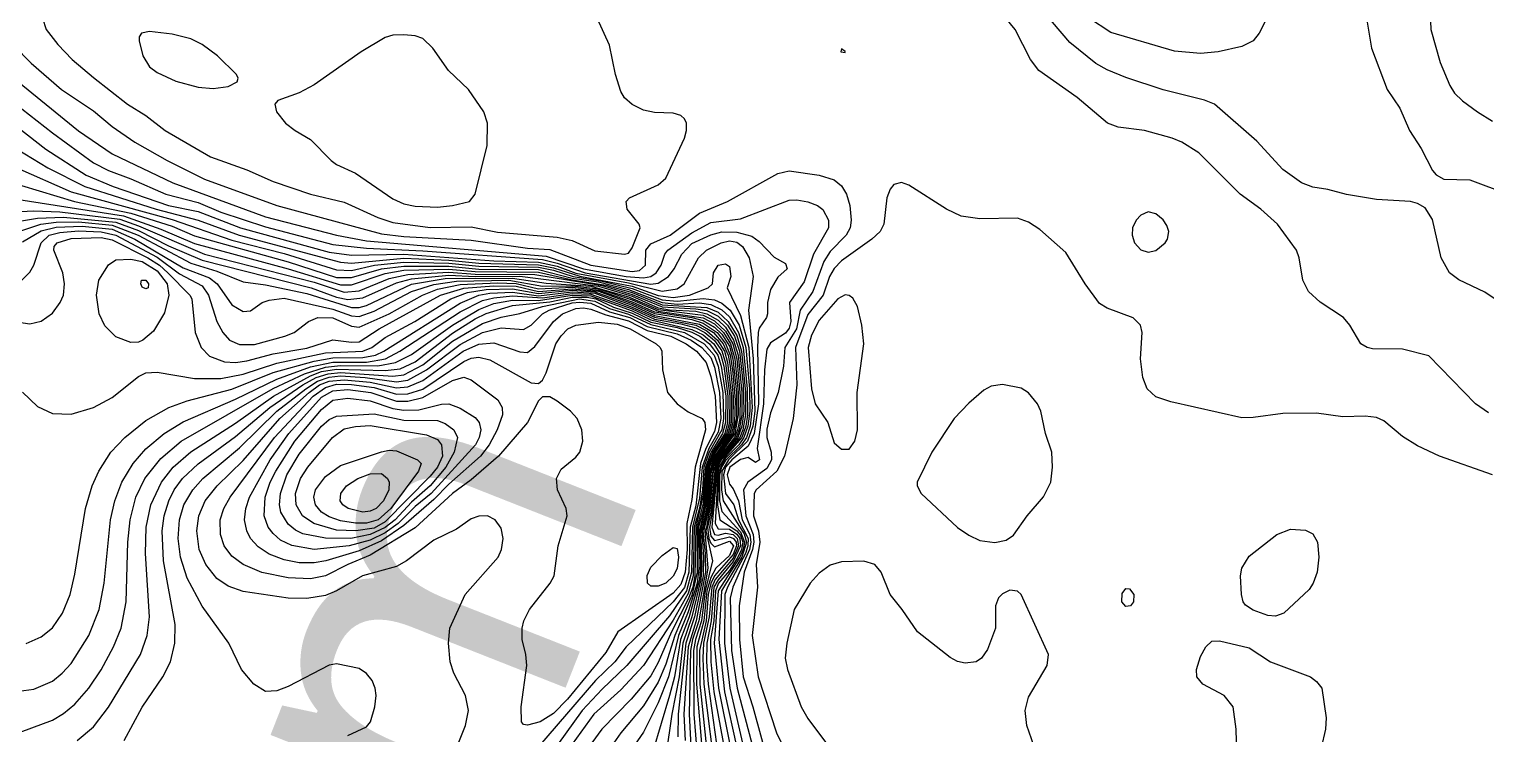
# Model space of a CAD drawing. Extents: x 474277 to 475042, y 254928 to 255625.
# Drawn here: x 474955.66 to 474985.54, y 255310.33 to 255324.79 of the extents above; entities that cross this region are included whole.
import ezdxf

# ---------------------------------------------------------------- set-up
doc = ezdxf.new("R2010")
doc.units = 0
doc.header["$MEASUREMENT"] = 0
doc.layers.add('BaseMapV2_DTM_export_MonNov09090547073261 — entities', color=1, linetype='CONTINUOUS')
doc.styles.get("Standard").update_dxf_attribs({"font": 'romans.shx'})

msp = doc.modelspace()

# ---------------------------------------------------------------- linework, layer by layer
at = {"layer": 'BaseMapV2_DTM_export_MonNov09090547073261 — entities', "color": 15, "linetype": 'Continuous', "true_color": 0xb7484b}
for points in [[(474984.365, 255325.471, 82.25), (474984.393, 255324.781, 82.25), (474984.582, 255324.102, 82.25), (474984.785, 255323.631, 82.25), (474984.881, 255323.478, 82.25), (474985.042, 255323.32, 82.25), (474985.348, 255323.091, 82.25), (474985.655, 255322.904, 82.25)], [(474955.933, 255325.011, 82), (474956.009, 255324.781, 82), (474956.245, 255324.475, 82), (474956.542, 255324.168, 82), (474956.978, 255323.797, 82), (474957.673, 255323.248, 82), (474958.052, 255323.02, 82), (474958.447, 255322.711, 82), (474959.375, 255322.174, 82), (474960.122, 255321.905, 82), (474960.659, 255321.666, 82), (474961.425, 255321.409, 82), (474962.115, 255321.241, 82), (474962.806, 255320.929, 82), (474963.112, 255320.827, 82), (474963.879, 255320.727, 82), (474964.722, 255320.737, 82), (474965.259, 255320.631, 82), (474966.486, 255320.527, 82), (474966.793, 255320.458, 82), (474967.253, 255320.245, 82), (474967.866, 255320.176, 82)], [(474967.866, 255320.176, 82), (474967.943, 255320.197, 82), (474968.02, 255320.308, 82), (474968.183, 255320.718, 82), (474968.164, 255320.794, 82), (474967.916, 255321.101, 82), (474967.895, 255321.254, 82), (474967.965, 255321.331, 82), (474968.556, 255321.596, 82), (474968.71, 255321.734, 82), (474969.091, 255322.558, 82), (474969.134, 255322.711, 82), (474969.131, 255322.865, 82), (474969.093, 255322.952, 82), (474969.016, 255323.022, 82), (474968.863, 255323.064, 82), (474968.48, 255323.078, 82), (474968.25, 255323.13, 82), (474968.02, 255323.242, 82), (474967.866, 255323.379, 82), (474967.79, 255323.514, 82), (474967.678, 255323.861, 82), (474967.559, 255324.46, 82), (474967.306, 255325.011, 82)], [(474985.578, 255316.925, 82.25), (474985.311, 255317.114, 82.25), (474984.352, 255318.095, 82.25), (474983.815, 255318.234, 82.25), (474983.201, 255318.238, 82.25), (474983.086, 255318.264, 82.25), (474982.957, 255318.341, 82.25), (474982.734, 255318.724, 82.25), (474982.603, 255318.877, 82.25), (474982.128, 255319.195, 82.25), (474981.884, 255319.414, 82.25), (474981.768, 255319.644, 82.25), (474981.696, 255320.104, 82.25), (474981.643, 255320.258, 82.25), (474981.251, 255320.794, 82.25), (474980.91, 255321.101, 82.25), (474980.483, 255321.408, 82.25), (474979.635, 255322.251, 82.25), (474979.291, 255322.474, 82.25), (474979.088, 255322.558, 82.25), (474978.524, 255322.711, 82.25), (474977.987, 255322.777, 82.25), (474977.763, 255322.865, 82.25), (474977.144, 255323.386, 82.25), (474976.36, 255323.938, 82.25), (474976.186, 255324.168, 82.25), (474975.87, 255324.781, 82.25), (474975.684, 255325.011, 82.25)], [(474985.814, 255319.184, 82.5), (474985.502, 255319.397, 82.5), (474984.965, 255319.651, 82.5), (474984.774, 255319.797, 82.5), (474984.603, 255320.104, 82.5), (474984.428, 255320.888, 82.5), (474984.275, 255321.128, 82.5), (474984.122, 255321.216, 82.5), (474983.975, 255321.254, 82.5), (474983.278, 255321.301, 82.5), (474982.665, 255321.403, 82.5), (474982.281, 255321.505, 82.5), (474981.975, 255321.548, 82.5), (474981.745, 255321.641, 82.5), (474981.361, 255321.915, 82.5), (474980.824, 255322.496, 82.5), (474979.958, 255323.248, 82.5), (474979.751, 255323.335, 82.5), (474978.908, 255323.546, 82.5), (474978.141, 255323.795, 82.5), (474977.757, 255323.952, 82.5), (474977.527, 255324.084, 82.5), (474976.991, 255324.515, 82.5), (474976.437, 255325.165, 82.5)], [(474980.032, 255324.321, 82.75), (474979.674, 255324.29, 82.75), (474979.138, 255324.339, 82.75), (474977.834, 255324.719, 82.75), (474977.374, 255325.022, 82.75)], [(474981.131, 255325.222, 82.75), (474980.872, 255324.705, 82.75), (474980.748, 255324.551, 82.75), (474980.518, 255324.436, 82.75), (474980.032, 255324.321, 82.75)], [(474983.074, 255325.011, 82.5), (474983.175, 255324.398, 82.5), (474983.496, 255323.555, 82.5), (474983.755, 255323.171, 82.5), (474983.958, 255322.711, 82.5), (474984.198, 255322.345, 82.5), (474984.428, 255321.893, 82.5), (474984.505, 255321.801, 82.5), (474984.658, 255321.712, 82.5), (474985.195, 255321.7, 82.5), (474985.98, 255321.408, 82.5)], [(474954.985, 255324.818, 82.25), (474955.697, 255324.091, 82.25), (474956.32, 255323.555, 82.25), (474956.978, 255323.115, 82.25), (474957.362, 255322.796, 82.25), (474957.822, 255322.475, 82.25), (474958.488, 255322.098, 82.25), (474959.252, 255321.714, 82.25), (474960.739, 255321.178, 82.25), (474962.882, 255320.594, 82.25), (474963.342, 255320.54, 82.25), (474964.722, 255320.466, 82.25), (474965.873, 255320.299, 82.25), (474966.333, 255320.274, 82.25), (474967.176, 255319.952, 82.25), (474968.02, 255319.819, 82.25), (474968.173, 255319.842, 82.25), (474968.292, 255319.951, 82.25), (474968.301, 255320.258, 82.25), (474968.403, 255320.392, 82.25), (474968.801, 255320.564, 82.25), (474969.4, 255321.021, 82.25), (474969.976, 255321.254, 82.25), (474971.01, 255321.831, 82.25), (474971.24, 255321.883, 82.25), (474971.853, 255321.796, 82.25), (474972.16, 255321.703, 82.25), (474972.313, 255321.58, 82.25), (474972.413, 255321.408, 82.25), (474972.48, 255321.178, 82.25), (474972.51, 255320.871, 82.25), (474972.487, 255320.718, 82.25), (474972.409, 255320.564, 82.25), (474972.083, 255320.235, 82.25), (474971.947, 255320.027, 82.25), (474971.724, 255319.414, 82.25), (474971.464, 255319.031, 82.25), (474971.39, 255318.647, 82.25), (474971.148, 255318.264, 82.25), (474971.12, 255317.881, 82.25), (474971.017, 255317.344, 82.25), (474970.857, 255316.926, 82.25), (474970.78, 255316.589, 82.25), (474970.781, 255316.424, 82.25), (474970.871, 255316.117, 82.25), (474970.875, 255315.964, 82.25), (474970.78, 255315.783, 82.25), (474970.394, 255315.504, 82.25), (474970.305, 255315.35, 82.25), (474970.351, 255314.814, 82.25), (474970.499, 255314.43, 82.25), (474970.518, 255314.277, 82.25), (474970.489, 255314.123, 82.25), (474970.32, 255313.66, 82.25), (474970.213, 255312.973, 82.25), (474970.218, 255312.283, 82.25), (474970.295, 255311.516, 82.25), (474970.497, 255310.903, 82.25), (474970.827, 255309.676, 82.25)], [(474959.739, 255323.611, 81.75), (474959.925, 255323.708, 81.75), (474959.944, 255323.785, 81.75), (474959.909, 255323.861, 81.75), (474959.523, 255324.245, 81.75), (474959.202, 255324.475, 81.75), (474958.972, 255324.593, 81.75), (474958.588, 255324.688, 81.75), (474958.128, 255324.74, 81.75), (474957.96, 255324.705, 81.75), (474957.916, 255324.628, 81.75), (474957.916, 255324.551, 81.75), (474957.988, 255324.245, 81.75), (474958.127, 255324.015, 81.75), (474958.282, 255323.899, 81.75), (474958.665, 255323.722, 81.75), (474959.125, 255323.6, 81.75), (474959.432, 255323.573, 81.75), (474959.739, 255323.611, 81.75)], [(474954.488, 255324.475, 82.5), (474956.671, 255322.703, 82.5), (474957.362, 255322.233, 82.5), (474958.602, 255321.638, 82.5), (474960.505, 255320.946, 82.5), (474961.96, 255320.564, 82.5), (474962.576, 255320.452, 82.5), (474966.256, 255320.139, 82.5), (474967.023, 255319.874, 82.5), (474967.897, 255319.721, 82.5), (474968.25, 255319.693, 82.5), (474968.403, 255319.721, 82.5), (474968.513, 255319.797, 82.5), (474968.614, 255319.951, 82.5), (474968.69, 255320.181, 82.5), (474968.75, 255320.258, 82.5), (474969.246, 255320.617, 82.5), (474969.63, 255320.824, 82.5), (474970.243, 255320.905, 82.5), (474971.24, 255321.285, 82.5), (474971.393, 255321.292, 82.5), (474971.623, 255321.248, 82.5), (474971.817, 255321.178, 82.5), (474971.93, 255321.095, 82.5), (474972.044, 255320.871, 82.5), (474972.046, 255320.718, 82.5), (474971.741, 255320.181, 82.5), (474971.547, 255319.609, 82.5), (474971.245, 255319.184, 82.5), (474971.271, 255318.801, 82.5), (474971.24, 255318.664, 82.5), (474971.163, 255318.561, 82.5), (474970.857, 255318.363, 82.5), (474970.78, 255318.233, 82.5), (474970.731, 255317.804, 82.5), (474970.71, 255317.114, 82.5), (474970.58, 255316.194, 82.5), (474970.629, 255315.964, 82.5), (474970.55, 255315.911, 82.5), (474970.397, 255316.013, 82.5), (474970.243, 255315.971, 82.5), (474970.021, 255315.81, 82.5), (474969.966, 255315.657, 82.5), (474970.013, 255315.465, 82.5), (474970.09, 255315.367, 82.5), (474970.202, 255315.12, 82.5), (474970.279, 255314.737, 82.5), (474970.43, 255314.43, 82.5), (474970.453, 255314.277, 82.5), (474970.425, 255314.123, 82.5), (474970.085, 255313.357, 82.5), (474970.027, 255313.127, 82.5), (474970.059, 255312.053, 82.5), (474970.171, 255311.286, 82.5), (474970.884, 255308.603, 82.5)], [(474964.339, 255321.174, 81.75), (474964.687, 255321.254, 81.75), (474964.803, 255321.408, 81.75), (474965.047, 255322.404, 81.75), (474965.054, 255322.865, 81.75), (474964.978, 255323.095, 81.75), (474964.667, 255323.555, 81.75), (474964.255, 255323.938, 81.75), (474963.936, 255324.398, 81.75), (474963.726, 255324.6, 81.75), (474963.572, 255324.655, 81.75), (474963.342, 255324.675, 81.75), (474963.112, 255324.664, 81.75), (474962.959, 255324.617, 81.75), (474962.466, 255324.321, 81.75), (474961.502, 255323.645, 81.75), (474961.195, 255323.486, 81.75), (474960.757, 255323.325, 81.75), (474960.693, 255323.248, 81.75), (474960.726, 255323.095, 81.75), (474960.917, 255322.865, 81.75), (474961.11, 255322.711, 81.75), (474961.425, 255322.525, 81.75), (474961.847, 255322.098, 81.75), (474961.962, 255322.015, 81.75), (474962.346, 255321.84, 81.75), (474963.112, 255321.309, 81.75), (474963.342, 255321.207, 81.75), (474963.572, 255321.16, 81.75), (474964.032, 255321.142, 81.75), (474964.339, 255321.174, 81.75)], [(474972.39, 255324.313, 82), (474972.39, 255324.33, 82), (474972.313, 255324.388, 82), (474972.3, 255324.321, 82), (474972.39, 255324.313, 82)], [(474954.432, 255323.555, 83), (474955.999, 255322.328, 83), (474956.825, 255321.795, 83), (474957.382, 255321.561, 83), (474958.516, 255321.178, 83), (474959.125, 255321.054, 83), (474959.988, 255320.718, 83), (474961.809, 255320.219, 83), (474962.269, 255320.155, 83), (474963.342, 255320.178, 83), (474965.183, 255320.041, 83), (474966.103, 255320.013, 83), (474966.486, 255319.929, 83), (474966.869, 255319.791, 83), (474967.943, 255319.591, 83), (474968.633, 255319.422, 83), (474968.94, 255319.465, 83), (474969.089, 255319.567, 83), (474969.378, 255320.104, 83), (474969.543, 255320.258, 83), (474969.844, 255320.411, 83), (474970.013, 255320.45, 83), (474970.166, 255320.421, 83), (474970.285, 255320.334, 83), (474970.417, 255320.104, 83), (474970.504, 255319.721, 83), (474970.403, 255319.031, 83), (474970.504, 255318.034, 83), (474970.536, 255316.96, 83), (474970.496, 255316.654, 83), (474970.382, 255316.347, 83), (474969.997, 255315.964, 83), (474969.856, 255315.734, 83), (474969.849, 255315.35, 83), (474969.883, 255315.12, 83), (474970.32, 255314.445, 83), (474970.363, 255314.277, 83), (474970.266, 255313.97, 83), (474969.854, 255313.28, 83), (474969.798, 255312.283, 83), (474969.915, 255311.21, 83), (474970.167, 255310.06, 83)], [(474955.195, 255323.401, 82.75), (474956.135, 255322.664, 82.75), (474956.978, 255322.047, 82.75), (474957.285, 255321.891, 82.75), (474957.745, 255321.723, 82.75), (474958.458, 255321.408, 82.75), (474959.125, 255321.237, 82.75), (474959.585, 255321.04, 82.75), (474960.505, 255320.739, 82.75), (474961.885, 255320.373, 82.75), (474962.576, 255320.3, 82.75), (474963.726, 255320.246, 82.75), (474966.179, 255320.066, 82.75), (474966.486, 255319.994, 82.75), (474967.06, 255319.797, 82.75), (474968.403, 255319.564, 82.75), (474968.556, 255319.581, 82.75), (474968.763, 255319.721, 82.75), (474968.879, 255319.874, 82.75), (474969.036, 255320.181, 82.75), (474969.246, 255320.396, 82.75), (474969.63, 255320.577, 82.75), (474969.86, 255320.636, 82.75), (474970.166, 255320.629, 82.75), (474970.473, 255320.545, 82.75), (474970.627, 255320.435, 82.75), (474970.933, 255320.119, 82.75), (474971.163, 255319.987, 82.75), (474971.199, 255319.874, 82.75), (474971.01, 255319.709, 82.75), (474970.857, 255319.452, 82.75), (474970.793, 255319.184, 82.75), (474970.798, 255318.954, 82.75), (474970.776, 255318.877, 82.75), (474970.627, 255318.658, 82.75), (474970.607, 255318.571, 82.75), (474970.587, 255318.264, 82.75), (474970.613, 255317.114, 82.75), (474970.525, 255316.5, 82.75), (474970.397, 255316.242, 82.75), (474970.067, 255315.964, 82.75), (474969.936, 255315.814, 82.75), (474969.891, 255315.657, 82.75), (474969.936, 255315.275, 82.75), (474970.106, 255315.044, 82.75), (474970.203, 255314.737, 82.75), (474970.396, 255314.353, 82.75), (474970.394, 255314.2, 82.75), (474970.347, 255314.047, 82.75), (474969.975, 255313.357, 82.75), (474969.921, 255313.203, 82.75), (474969.913, 255312.207, 82.75), (474970.025, 255311.286, 82.75), (474970.627, 255308.673, 82.75)], [(474955.413, 255322.328, 83.25), (474956.039, 255321.944, 83.25), (474956.802, 255321.561, 83.25), (474958.265, 255321.101, 83.25), (474959.125, 255320.875, 83.25), (474959.963, 255320.564, 83.25), (474962.039, 255320.013, 83.25), (474962.269, 255319.995, 83.25), (474963.342, 255320.097, 83.25), (474964.262, 255320.055, 83.25), (474964.876, 255319.99, 83.25), (474966.103, 255319.96, 83.25), (474966.409, 255319.899, 83.25), (474966.946, 255319.729, 83.25), (474968.02, 255319.524, 83.25), (474968.556, 255319.332, 83.25), (474968.863, 255319.291, 83.25), (474969.195, 255319.337, 83.25), (474969.581, 255319.491, 83.25), (474969.67, 255319.567, 83.25), (474969.686, 255319.797, 83.25), (474969.783, 255319.951, 83.25), (474969.936, 255319.982, 83.25), (474970.013, 255319.924, 83.25), (474970.042, 255319.721, 83.25), (474969.971, 255319.491, 83.25), (474970.243, 255318.918, 83.25), (474970.41, 255318.264, 83.25), (474970.483, 255317.037, 83.25), (474970.441, 255316.654, 83.25), (474970.363, 255316.424, 83.25), (474970.26, 255316.27, 83.25), (474969.936, 255315.95, 83.25), (474969.85, 255315.81, 83.25), (474969.812, 255315.657, 83.25), (474969.811, 255315.12, 83.25), (474969.86, 255314.902, 83.25), (474970.243, 255314.489, 83.25), (474970.324, 255314.277, 83.25), (474970.296, 255314.123, 83.25), (474970.225, 255313.97, 83.25), (474969.785, 255313.28, 83.25), (474969.705, 255312.207, 83.25), (474969.789, 255311.286, 83.25), (474970.035, 255310.06, 83.25)], [(474955.138, 255321.691, 83.75), (474956.59, 255321.254, 83.75), (474957.745, 255321.015, 83.75), (474958.588, 255320.751, 83.75), (474959.048, 255320.553, 83.75), (474960.965, 255320.018, 83.75), (474961.962, 255319.702, 83.75), (474962.269, 255319.699, 83.75), (474962.882, 255319.874, 83.75), (474963.342, 255319.935, 83.75), (474964.262, 255319.931, 83.75), (474964.876, 255319.872, 83.75), (474966.103, 255319.861, 83.75), (474966.793, 255319.689, 83.75), (474967.329, 255319.609, 83.75), (474967.943, 255319.456, 83.75), (474968.636, 255319.184, 83.75), (474968.94, 255319.156, 83.75), (474969.4, 255319.177, 83.75), (474969.63, 255319.148, 83.75), (474969.86, 255319.039, 83.75), (474970.013, 255318.894, 83.75), (474970.202, 255318.571, 83.75), (474970.295, 255318.264, 83.75), (474970.38, 255317.42, 83.75), (474970.382, 255316.884, 83.75), (474970.349, 255316.654, 83.75), (474970.267, 255316.424, 83.75), (474969.934, 255316.04, 83.75), (474969.783, 255315.786, 83.75), (474969.72, 255314.66, 83.75), (474969.783, 255314.547, 83.75), (474970.013, 255314.539, 83.75), (474970.166, 255314.442, 83.75), (474970.226, 255314.353, 83.75), (474970.244, 255314.2, 83.75), (474970.09, 255313.882, 83.75), (474969.783, 255313.507, 83.75), (474969.698, 255313.357, 83.75), (474969.64, 255312.667, 83.75), (474969.55, 255312.207, 83.75), (474969.544, 255311.823, 83.75), (474969.58, 255311.363, 83.75), (474969.919, 255308.909, 83.75)], [(474955.405, 255321.944, 83.5), (474956.518, 255321.458, 83.5), (474958.588, 255320.889, 83.5), (474959.815, 255320.463, 83.5), (474960.889, 255320.191, 83.5), (474961.962, 255319.857, 83.5), (474962.269, 255319.844, 83.5), (474962.737, 255319.951, 83.5), (474963.342, 255320.017, 83.5), (474964.262, 255319.992, 83.5), (474964.876, 255319.929, 83.5), (474966.103, 255319.911, 83.5), (474966.409, 255319.848, 83.5), (474966.808, 255319.721, 83.5), (474967.406, 255319.624, 83.5), (474968.02, 255319.477, 83.5), (474968.633, 255319.242, 83.5), (474968.94, 255319.214, 83.5), (474969.476, 255319.267, 83.5), (474969.706, 255319.24, 83.5), (474969.86, 255319.173, 83.5), (474970.029, 255319.031, 83.5), (474970.212, 255318.724, 83.5), (474970.349, 255318.264, 83.5), (474970.427, 255317.42, 83.5), (474970.432, 255316.96, 83.5), (474970.391, 255316.654, 83.5), (474970.311, 255316.424, 83.5), (474970.206, 255316.27, 83.5), (474969.936, 255315.999, 83.5), (474969.794, 255315.734, 83.5), (474969.767, 255315.044, 83.5), (474969.815, 255314.737, 83.5), (474970.166, 255314.509, 83.5), (474970.243, 255314.413, 83.5), (474970.286, 255314.277, 83.5), (474970.259, 255314.123, 83.5), (474970.185, 255313.97, 83.5), (474970.013, 255313.696, 83.5), (474969.793, 255313.433, 83.5), (474969.729, 255313.28, 83.5), (474969.694, 255312.667, 83.5), (474969.627, 255312.283, 83.5), (474969.631, 255311.823, 83.5), (474969.697, 255311.21, 83.5), (474969.917, 255309.983, 83.5)], [(474985.66, 255315.657, 82), (474984.573, 255316.04, 82), (474984.122, 255316.249, 82), (474983.815, 255316.444, 82), (474983.431, 255316.762, 82), (474983.278, 255316.834, 82), (474983.048, 255316.858, 82), (474982.588, 255316.841, 82), (474982.051, 255316.919, 82), (474981.361, 255316.913, 82), (474980.748, 255316.829, 82), (474980.518, 255316.825, 82), (474979.061, 255317.155, 82), (474978.754, 255317.257, 82), (474978.575, 255317.42, 82), (474978.487, 255317.651, 82), (474978.442, 255318.034, 82), (474978.473, 255318.571, 82), (474978.445, 255318.724, 82), (474978.294, 255318.873, 82), (474977.757, 255319.069, 82), (474977.604, 255319.169, 82), (474977.305, 255319.567, 82), (474976.914, 255320.212, 82), (474976.377, 255320.684, 82), (474976.147, 255320.832, 82), (474975.917, 255320.916, 82), (474975.15, 255320.904, 82), (474974.767, 255320.959, 82), (474974.465, 255321.101, 82), (474973.694, 255321.593, 82), (474973.54, 255321.647, 82), (474973.387, 255321.604, 82), (474973.31, 255321.51, 82), (474973.24, 255321.331, 82), (474973.178, 255320.794, 82), (474973.102, 255320.641, 82), (474972.933, 255320.488, 82), (474972.313, 255320.038, 82), (474972.16, 255319.885, 82), (474972.067, 255319.721, 82), (474971.935, 255319.337, 82), (474971.623, 255318.941, 82), (474971.372, 255318.264, 82), (474971.399, 255317.497, 82), (474971.323, 255316.807, 82), (474971.141, 255316.04, 82), (474970.987, 255315.734, 82), (474970.564, 255315.35, 82), (474970.52, 255315.274, 82), (474970.51, 255314.814, 82), (474970.609, 255314.507, 82), (474970.64, 255314.277, 82), (474970.563, 255313.817, 82), (474970.588, 255313.357, 82), (474970.481, 255312.36, 82), (474970.605, 255311.516, 82), (474970.982, 255310.366, 82), (474971.164, 255309.983, 82)], [(474955.445, 255321.295, 84), (474957.592, 255320.962, 84), (474958.358, 255320.69, 84), (474959.048, 255320.397, 84), (474960.965, 255319.879, 84), (474962.039, 255319.549, 84), (474962.269, 255319.552, 84), (474962.959, 255319.782, 84), (474963.342, 255319.848, 84), (474964.262, 255319.872, 84), (474964.799, 255319.822, 84), (474966.103, 255319.81, 84), (474966.793, 255319.653, 84), (474967.483, 255319.542, 84), (474968.02, 255319.393, 84), (474968.633, 255319.141, 84), (474969.553, 255319.088, 84), (474969.783, 255318.99, 84), (474969.991, 255318.801, 84), (474970.166, 255318.508, 84), (474970.263, 255318.187, 84), (474970.343, 255317.344, 84), (474970.342, 255316.884, 84), (474970.29, 255316.577, 84), (474970.226, 255316.424, 84), (474969.86, 255315.984, 84), (474969.767, 255315.81, 84), (474969.651, 255314.583, 84), (474969.706, 255314.432, 84), (474969.783, 255314.419, 84), (474969.936, 255314.463, 84), (474970.09, 255314.434, 84), (474970.175, 255314.353, 84), (474970.202, 255314.2, 84), (474970.09, 255313.95, 84), (474969.722, 255313.51, 84), (474969.651, 255313.357, 84), (474969.6, 255312.743, 84), (474969.483, 255312.207, 84), (474969.466, 255311.9, 84), (474969.491, 255311.363, 84), (474969.744, 255309.369, 84)], [(474955.138, 255320.797, 84.5), (474955.828, 255320.914, 84.5), (474956.365, 255320.939, 84.5), (474957.438, 255320.832, 84.5), (474957.898, 255320.662, 84.5), (474958.512, 255320.351, 84.5), (474959.202, 255320.057, 84.5), (474961.443, 255319.491, 84.5), (474961.962, 255319.298, 84.5), (474962.192, 255319.247, 84.5), (474962.499, 255319.28, 84.5), (474963.189, 255319.592, 84.5), (474963.496, 255319.675, 84.5), (474964.262, 255319.75, 84.5), (474964.799, 255319.722, 84.5), (474965.719, 255319.726, 84.5), (474967.329, 255319.524, 84.5), (474968.02, 255319.316, 84.5), (474968.556, 255319.08, 84.5), (474968.786, 255319.039, 84.5), (474969.323, 255319.009, 84.5), (474969.553, 255318.958, 84.5), (474969.783, 255318.828, 84.5), (474969.936, 255318.679, 84.5), (474970.1, 255318.417, 84.5), (474970.191, 255318.111, 84.5), (474970.266, 255317.344, 84.5), (474970.267, 255316.884, 84.5), (474970.217, 255316.577, 84.5), (474970.152, 255316.424, 84.5), (474969.86, 255316.064, 84.5), (474969.723, 255315.81, 84.5), (474969.631, 255314.89, 84.5), (474969.564, 255314.583, 84.5), (474969.595, 255314.353, 84.5), (474969.63, 255314.257, 84.5), (474969.706, 255314.178, 84.5), (474970.013, 255314.298, 84.5), (474970.097, 255314.2, 84.5), (474970.013, 255314.003, 84.5), (474969.735, 255313.74, 84.5), (474969.63, 255313.551, 84.5), (474969.554, 255313.28, 84.5), (474969.491, 255312.667, 84.5), (474969.345, 255312.13, 84.5), (474969.338, 255311.363, 84.5), (474969.456, 255309.983, 84.5)], [(474955.215, 255321.035, 84.25), (474955.751, 255321.064, 84.25), (474956.288, 255321.048, 84.25), (474957.515, 255320.895, 84.25), (474957.898, 255320.76, 84.25), (474959.251, 255320.181, 84.25), (474961.502, 255319.602, 84.25), (474962.115, 255319.397, 84.25), (474962.422, 255319.429, 84.25), (474963.036, 255319.678, 84.25), (474963.419, 255319.762, 84.25), (474964.262, 255319.812, 84.25), (474964.799, 255319.771, 84.25), (474966.026, 255319.759, 84.25), (474967.406, 255319.533, 84.25), (474968.02, 255319.354, 84.25), (474968.633, 255319.099, 84.25), (474969.323, 255319.06, 84.25), (474969.553, 255319.02, 84.25), (474969.783, 255318.905, 84.25), (474969.972, 255318.724, 84.25), (474970.117, 255318.494, 84.25), (474970.218, 255318.187, 84.25), (474970.293, 255317.497, 84.25), (474970.307, 255316.96, 84.25), (474970.272, 255316.654, 84.25), (474970.188, 255316.424, 84.25), (474969.86, 255316.025, 84.25), (474969.745, 255315.81, 84.25), (474969.661, 255314.89, 84.25), (474969.603, 255314.583, 84.25), (474969.63, 255314.398, 84.25), (474969.706, 255314.31, 84.25), (474970.013, 255314.386, 84.25), (474970.098, 255314.353, 84.25), (474970.15, 255314.277, 84.25), (474970.158, 255314.2, 84.25), (474970.09, 255314.025, 84.25), (474969.709, 255313.587, 84.25), (474969.63, 255313.43, 84.25), (474969.582, 255313.203, 84.25), (474969.54, 255312.667, 84.25), (474969.401, 255312.053, 84.25), (474969.411, 255311.363, 84.25), (474969.634, 255309.216, 84.25)], [(474955.445, 255320.641, 84.75), (474955.896, 255320.794, 84.75), (474956.211, 255320.836, 84.75), (474956.671, 255320.843, 84.75), (474957.362, 255320.77, 84.75), (474957.89, 255320.564, 84.75), (474958.972, 255319.995, 84.75), (474959.508, 255319.827, 84.75), (474960.045, 255319.612, 84.75), (474960.505, 255319.551, 84.75), (474961.349, 255319.372, 84.75), (474962.269, 255319.087, 84.75), (474962.422, 255319.085, 84.75), (474962.576, 255319.128, 84.75), (474963.496, 255319.565, 84.75), (474964.186, 255319.677, 84.75), (474965.566, 255319.688, 84.75), (474966.256, 255319.585, 84.75), (474967.176, 255319.524, 84.75), (474967.943, 255319.305, 84.75), (474968.556, 255319.044, 84.75), (474969.476, 255318.927, 84.75), (474969.706, 255318.814, 84.75), (474969.936, 255318.597, 84.75), (474970.084, 255318.341, 84.75), (474970.164, 255318.034, 84.75), (474970.234, 255317.267, 84.75), (474970.225, 255316.807, 84.75), (474970.183, 255316.577, 84.75), (474970.118, 255316.424, 84.75), (474969.783, 255315.988, 84.75), (474969.682, 255315.734, 84.75), (474969.616, 255314.967, 84.75), (474969.528, 255314.507, 84.75), (474969.668, 255313.893, 84.75), (474969.519, 255313.28, 84.75), (474969.441, 255312.667, 84.75), (474969.317, 255312.283, 84.75), (474969.278, 255312.053, 84.75), (474969.286, 255310.75, 84.75), (474969.352, 255309.906, 84.75)], [(474978.754, 255320.256, 82), (474978.948, 255320.411, 82), (474978.997, 255320.488, 82), (474979.02, 255320.641, 82), (474978.984, 255320.764, 82), (474978.908, 255320.882, 82), (474978.754, 255321.006, 82), (474978.601, 255321.046, 82), (474978.448, 255320.976, 82), (474978.351, 255320.871, 82), (474978.277, 255320.718, 82), (474978.268, 255320.564, 82), (474978.321, 255320.411, 82), (474978.448, 255320.265, 82), (474978.601, 255320.217, 82), (474978.754, 255320.256, 82)], [(474955.445, 255318.787, 85.5), (474955.675, 255318.753, 85.5), (474955.905, 255318.804, 85.5), (474956.135, 255318.969, 85.5), (474956.296, 255319.184, 85.5), (474956.36, 255319.337, 85.5), (474956.385, 255319.567, 85.5), (474956.35, 255319.797, 85.5), (474956.162, 255320.258, 85.5), (474956.173, 255320.334, 85.5), (474956.23, 255320.411, 85.5), (474956.518, 255320.497, 85.5), (474957.132, 255320.516, 85.5), (474957.362, 255320.472, 85.5), (474958.094, 255320.104, 85.5), (474958.334, 255319.951, 85.5), (474958.504, 255319.797, 85.5), (474958.955, 255319.337, 85.5), (474958.996, 255319.261, 85.5), (474959.064, 255318.571, 85.5), (474959.184, 255318.264, 85.5), (474959.355, 255318.087, 85.5), (474959.662, 255317.971, 85.5), (474959.892, 255317.96, 85.5), (474960.122, 255317.991, 85.5), (474960.659, 255318.134, 85.5), (474961.349, 255318.251, 85.5), (474961.885, 255318.425, 85.5), (474962.269, 255318.372, 85.5), (474962.422, 255318.382, 85.5), (474962.837, 255318.647, 85.5), (474964.092, 255319.337, 85.5), (474964.569, 255319.479, 85.5), (474965.183, 255319.532, 85.5), (474965.643, 255319.519, 85.5), (474966.103, 255319.415, 85.5), (474966.793, 255319.47, 85.5), (474967.329, 255319.416, 85.5), (474968.02, 255319.168, 85.5), (474968.48, 255318.96, 85.5), (474969.246, 255318.837, 85.5), (474969.476, 255318.766, 85.5), (474969.76, 255318.571, 85.5), (474969.936, 255318.349, 85.5), (474970.03, 255318.111, 85.5), (474970.079, 255317.804, 85.5), (474970.132, 255317.19, 85.5), (474970.116, 255316.73, 85.5), (474970.058, 255316.5, 85.5), (474969.74, 255316.04, 85.5), (474969.623, 255315.734, 85.5), (474969.553, 255314.99, 85.5), (474969.447, 255314.507, 85.5), (474969.482, 255313.97, 85.5), (474969.475, 255313.587, 85.5), (474969.299, 255312.743, 85.5), (474969.118, 255312.207, 85.5), (474968.964, 255310.75, 85.5), (474968.956, 255310.29, 85.5)], [(474955.508, 255319.644, 85.25), (474955.675, 255319.807, 85.25), (474955.756, 255319.951, 85.25), (474955.906, 255320.411, 85.25), (474956.072, 255320.564, 85.25), (474956.288, 255320.622, 85.25), (474956.671, 255320.654, 85.25), (474957.132, 255320.633, 85.25), (474957.438, 255320.57, 85.25), (474958.282, 255320.114, 85.25), (474958.742, 255319.772, 85.25), (474959.202, 255319.532, 85.25), (474959.334, 255319.337, 85.25), (474959.507, 255318.801, 85.25), (474959.626, 255318.571, 85.25), (474959.769, 255318.417, 85.25), (474959.969, 255318.327, 85.25), (474960.275, 255318.329, 85.25), (474960.897, 255318.494, 85.25), (474961.093, 255318.571, 85.25), (474961.382, 255318.801, 85.25), (474961.579, 255318.883, 85.25), (474961.885, 255318.873, 85.25), (474962.269, 255318.705, 85.25), (474962.422, 255318.685, 85.25), (474963.036, 255318.958, 85.25), (474963.72, 255319.337, 85.25), (474964.032, 255319.461, 85.25), (474964.492, 255319.553, 85.25), (474965.259, 255319.592, 85.25), (474965.643, 255319.578, 85.25), (474966.103, 255319.468, 85.25), (474966.793, 255319.5, 85.25), (474967.329, 255319.443, 85.25), (474968.02, 255319.204, 85.25), (474968.48, 255318.996, 85.25), (474969.246, 255318.881, 85.25), (474969.476, 255318.82, 85.25), (474969.706, 255318.684, 85.25), (474969.86, 255318.536, 85.25), (474970.013, 255318.29, 85.25), (474970.086, 255318.034, 85.25), (474970.16, 255317.344, 85.25), (474970.158, 255316.807, 85.25), (474970.09, 255316.5, 85.25), (474969.765, 255316.04, 85.25), (474969.643, 255315.734, 85.25), (474969.572, 255314.967, 85.25), (474969.471, 255314.507, 85.25), (474969.52, 255314.047, 85.25), (474969.522, 255313.663, 85.25), (474969.335, 255312.667, 85.25), (474969.166, 255312.13, 85.25), (474969.081, 255310.75, 85.25), (474969.106, 255310.213, 85.25)], [(474955.521, 255320.431, 85), (474955.905, 255320.654, 85), (474956.211, 255320.732, 85), (474956.748, 255320.754, 85), (474957.362, 255320.688, 85), (474957.823, 255320.488, 85), (474958.818, 255319.9, 85), (474959.355, 255319.692, 85), (474959.513, 255319.567, 85), (474959.815, 255319.139, 85), (474960.045, 255319.003, 85), (474960.199, 255319.013, 85), (474960.437, 255319.184, 85), (474960.582, 255319.238, 85), (474960.889, 255319.277, 85), (474961.885, 255319.05, 85), (474962.269, 255318.916, 85), (474962.422, 255318.902, 85), (474962.729, 255319.009, 85), (474963.496, 255319.415, 85), (474963.956, 255319.556, 85), (474964.416, 255319.621, 85), (474965.489, 255319.644, 85), (474966.179, 255319.522, 85), (474966.793, 255319.53, 85), (474967.329, 255319.47, 85), (474968.02, 255319.241, 85), (474968.556, 255319.008, 85), (474969.476, 255318.873, 85), (474969.706, 255318.748, 85), (474969.894, 255318.571, 85), (474970.038, 255318.341, 85), (474970.125, 255318.034, 85), (474970.195, 255317.344, 85), (474970.197, 255316.884, 85), (474970.123, 255316.5, 85), (474969.791, 255316.04, 85), (474969.681, 255315.81, 85), (474969.594, 255314.967, 85), (474969.505, 255314.583, 85), (474969.575, 255313.74, 85), (474969.39, 255312.667, 85), (474969.256, 255312.283, 85), (474969.219, 255312.053, 85), (474969.188, 255310.75, 85), (474969.234, 255309.83, 85)], [(474957.988, 255318.417, 85.75), (474957.898, 255318.377, 85.75), (474957.745, 255318.367, 85.75), (474957.438, 255318.481, 85.75), (474957.208, 255318.709, 85.75), (474957.094, 255318.954, 85.75), (474957.038, 255319.337, 85.75), (474957.085, 255319.644, 85.75), (474957.285, 255319.96, 85.75), (474957.438, 255320.06, 85.75), (474957.745, 255320.078, 85.75), (474957.975, 255320.027, 85.75), (474958.282, 255319.835, 85.75), (474958.487, 255319.567, 85.75), (474958.524, 255319.337, 85.75), (474958.435, 255318.975, 85.75), (474958.205, 255318.603, 85.75), (474957.988, 255318.417, 85.75)], [(474958.096, 255319.491, 86), (474958.052, 255319.464, 86), (474957.975, 255319.501, 86), (474957.947, 255319.567, 86), (474957.962, 255319.644, 86), (474958.052, 255319.642, 86), (474958.108, 255319.567, 86), (474958.096, 255319.491, 86)], [(474955.291, 255310.311, 86.5), (474956.135, 255310.629, 86.5), (474956.365, 255310.764, 86.5), (474956.595, 255310.953, 86.5), (474956.882, 255311.286, 86.5), (474957.132, 255311.66, 86.5), (474957.39, 255312.13, 86.5), (474957.546, 255312.513, 86.5), (474957.648, 255313.05, 86.5), (474957.681, 255314.277, 86.5), (474957.729, 255314.737, 86.5), (474957.847, 255315.197, 86.5), (474958.031, 255315.58, 86.5), (474958.358, 255315.988, 86.5), (474958.778, 255316.347, 86.5), (474960.659, 255317.425, 86.5), (474961.304, 255317.727, 86.5), (474961.732, 255317.864, 86.5), (474962.039, 255317.895, 86.5), (474962.806, 255317.886, 86.5), (474963.166, 255317.957, 86.5), (474963.496, 255318.119, 86.5), (474964.339, 255318.726, 86.5), (474964.876, 255319.047, 86.5), (474965.183, 255319.164, 86.5), (474965.566, 255319.238, 86.5), (474966.103, 255319.229, 86.5), (474966.793, 255319.339, 86.5), (474967.176, 255319.327, 86.5), (474968.02, 255319.013, 86.5), (474968.403, 255318.831, 86.5), (474969.246, 255318.637, 86.5), (474969.476, 255318.524, 86.5), (474969.694, 255318.341, 86.5), (474969.839, 255318.111, 86.5), (474969.899, 255317.881, 86.5), (474969.98, 255317.267, 86.5), (474969.976, 255316.73, 86.5), (474969.917, 255316.5, 86.5), (474969.672, 255316.117, 86.5), (474969.552, 255315.81, 86.5), (474969.476, 255315.078, 86.5), (474969.353, 255314.583, 86.5), (474969.35, 255313.663, 86.5), (474969.246, 255313.184, 86.5), (474968.892, 255312.36, 86.5), (474968.71, 255311.776, 86.5), (474968.556, 255311.406, 86.5), (474968.25, 255310.921, 86.5), (474967.79, 255310.366, 86.5), (474967.406, 255309.822, 86.5)], [(474955.445, 255311.226, 86.25), (474955.751, 255311.265, 86.25), (474956.135, 255311.428, 86.25), (474956.338, 255311.593, 86.25), (474956.518, 255311.791, 86.25), (474956.881, 255312.36, 86.25), (474957.093, 255312.897, 86.25), (474957.193, 255313.433, 86.25), (474957.327, 255314.737, 86.25), (474957.413, 255315.12, 86.25), (474957.555, 255315.504, 86.25), (474957.788, 255315.887, 86.25), (474958.052, 255316.187, 86.25), (474958.427, 255316.5, 86.25), (474958.818, 255316.745, 86.25), (474959.892, 255317.203, 86.25), (474960.735, 255317.619, 86.25), (474961.425, 255317.866, 86.25), (474961.885, 255317.963, 86.25), (474962.576, 255317.965, 86.25), (474962.967, 255318.034, 86.25), (474963.255, 255318.187, 86.25), (474964.492, 255318.994, 86.25), (474964.953, 255319.229, 86.25), (474965.183, 255319.286, 86.25), (474965.566, 255319.323, 86.25), (474966.179, 255319.282, 86.25), (474966.793, 255319.373, 86.25), (474967.176, 255319.36, 86.25), (474968.02, 255319.055, 86.25), (474968.48, 255318.848, 86.25), (474969.016, 255318.752, 86.25), (474969.323, 255318.665, 86.25), (474969.51, 255318.571, 86.25), (474969.706, 255318.409, 86.25), (474969.86, 255318.194, 86.25), (474969.936, 255317.946, 86.25), (474970.021, 255317.267, 86.25), (474970.015, 255316.73, 86.25), (474969.955, 255316.5, 86.25), (474969.704, 255316.117, 86.25), (474969.574, 255315.81, 86.25), (474969.482, 255314.967, 86.25), (474969.379, 255314.583, 86.25), (474969.386, 255313.74, 86.25), (474969.353, 255313.433, 86.25), (474969.17, 255312.846, 86.25), (474968.968, 255312.36, 86.25), (474968.767, 255311.516, 86.25), (474968.556, 255310.983, 86.25), (474968.25, 255310.381, 86.25), (474967.871, 255309.83, 86.25)], [(474955.521, 255317.353, 85.75), (474955.828, 255317.053, 85.75), (474956.135, 255316.913, 85.75), (474956.518, 255316.902, 85.75), (474956.978, 255317.035, 85.75), (474957.362, 255317.243, 85.75), (474957.898, 255317.671, 85.75), (474958.052, 255317.748, 85.75), (474958.282, 255317.758, 85.75), (474959.048, 255317.63, 85.75), (474959.585, 255317.631, 85.75), (474960.045, 255317.719, 85.75), (474960.735, 255317.944, 85.75), (474961.732, 255318.154, 85.75), (474962.499, 255318.188, 85.75), (474962.686, 255318.264, 85.75), (474962.959, 255318.472, 85.75), (474963.567, 255318.801, 85.75), (474964.301, 255319.261, 85.75), (474964.646, 255319.392, 85.75), (474965.029, 255319.454, 85.75), (474965.566, 255319.466, 85.75), (474966.103, 255319.37, 85.75), (474966.793, 255319.439, 85.75), (474967.253, 255319.406, 85.75), (474968.02, 255319.131, 85.75), (474968.48, 255318.924, 85.75), (474969.4, 255318.744, 85.75), (474969.686, 255318.571, 85.75), (474969.887, 255318.341, 85.75), (474969.987, 255318.111, 85.75), (474970.031, 255317.881, 85.75), (474970.094, 255317.267, 85.75), (474970.084, 255316.73, 85.75), (474970.025, 255316.5, 85.75), (474969.715, 255316.04, 85.75), (474969.603, 255315.734, 85.75), (474969.553, 255315.141, 85.75), (474969.422, 255314.507, 85.75), (474969.452, 255313.817, 85.75), (474969.431, 255313.51, 85.75), (474969.245, 255312.743, 85.75), (474969.057, 255312.207, 85.75), (474968.981, 255311.516, 85.75), (474968.832, 255310.75, 85.75), (474968.71, 255309.897, 85.75)], [(474955.598, 255312.199, 86), (474955.905, 255312.334, 86), (474956.135, 255312.522, 86), (474956.344, 255312.82, 86), (474956.497, 255313.203, 86), (474956.595, 255313.621, 86), (474956.815, 255314.967, 86), (474956.951, 255315.427, 86), (474957.09, 255315.734, 86), (474957.336, 255316.117, 86), (474957.621, 255316.424, 86), (474958.052, 255316.766, 86), (474958.52, 255317.037, 86), (474958.895, 255317.173, 86), (474959.815, 255317.409, 86), (474960.659, 255317.75, 86), (474961.502, 255317.986, 86), (474961.885, 255318.055, 86), (474962.499, 255318.06, 86), (474962.762, 255318.111, 86), (474962.927, 255318.187, 86), (474964.492, 255319.174, 86), (474964.876, 255319.336, 86), (474965.106, 255319.377, 86), (474965.566, 255319.397, 86), (474966.103, 255319.325, 86), (474966.793, 255319.408, 86), (474967.253, 255319.376, 86), (474968.02, 255319.093, 86), (474968.48, 255318.887, 86), (474969.323, 255318.72, 86), (474969.553, 255318.607, 86), (474969.77, 255318.417, 86), (474969.914, 255318.187, 86), (474969.978, 255317.957, 86), (474970.058, 255317.267, 86), (474970.049, 255316.73, 86), (474969.991, 255316.5, 86), (474969.732, 255316.117, 86), (474969.596, 255315.81, 86), (474969.516, 255315.044, 86), (474969.398, 255314.507, 86), (474969.419, 255313.817, 86), (474969.399, 255313.51, 86), (474969.189, 255312.743, 86), (474969.012, 255312.283, 86), (474968.886, 255311.516, 86), (474968.786, 255311.132, 86), (474968.442, 255309.983, 86)], [(474972.467, 255316.182, 81.75), (474972.585, 255316.347, 81.75), (474972.64, 255316.577, 81.75), (474972.636, 255317.344, 81.75), (474972.769, 255318.341, 81.75), (474972.73, 255318.724, 81.75), (474972.64, 255319.107, 81.75), (474972.543, 255319.275, 81.75), (474972.467, 255319.33, 81.75), (474972.39, 255319.342, 81.75), (474972.237, 255319.261, 81.75), (474971.853, 255318.826, 81.75), (474971.7, 255318.518, 81.75), (474971.627, 255318.264, 81.75), (474971.7, 255317.419, 81.75), (474971.775, 255317.114, 81.75), (474972.035, 255316.73, 81.75), (474972.16, 255316.309, 81.75), (474972.313, 255316.18, 81.75), (474972.467, 255316.182, 81.75)], [(474956.641, 255310.213, 86.75), (474956.978, 255310.493, 86.75), (474957.285, 255310.898, 86.75), (474957.941, 255311.976, 86.75), (474958.076, 255312.36, 86.75), (474958.126, 255312.743, 86.75), (474958.043, 255314.047, 86.75), (474958.058, 255314.583, 86.75), (474958.154, 255315.044, 86.75), (474958.371, 255315.504, 86.75), (474958.614, 255315.81, 86.75), (474958.972, 255316.124, 86.75), (474959.892, 255316.715, 86.75), (474960.668, 255317.267, 86.75), (474961.425, 255317.685, 86.75), (474961.655, 255317.77, 86.75), (474961.962, 255317.82, 86.75), (474962.959, 255317.792, 86.75), (474963.266, 255317.83, 86.75), (474963.572, 255317.974, 86.75), (474964.339, 255318.561, 86.75), (474964.799, 255318.852, 86.75), (474965.029, 255318.961, 86.75), (474965.566, 255319.125, 86.75), (474966.333, 255319.2, 86.75), (474966.793, 255319.295, 86.75), (474967.099, 255319.297, 86.75), (474967.275, 255319.261, 86.75), (474967.636, 255319.09, 86.75), (474968.02, 255318.969, 86.75), (474968.403, 255318.785, 86.75), (474968.94, 255318.675, 86.75), (474969.246, 255318.576, 86.75), (474969.408, 255318.494, 86.75), (474969.607, 255318.341, 86.75), (474969.778, 255318.111, 86.75), (474969.846, 255317.881, 86.75), (474969.938, 255317.267, 86.75), (474969.937, 255316.73, 86.75), (474969.875, 255316.5, 86.75), (474969.64, 255316.117, 86.75), (474969.522, 255315.81, 86.75), (474969.476, 255315.24, 86.75), (474969.327, 255314.583, 86.75), (474969.308, 255313.587, 86.75), (474969.262, 255313.357, 86.75), (474969.17, 255313.111, 86.75), (474968.83, 255312.437, 86.75), (474968.556, 255311.807, 86.75), (474968.403, 255311.539, 86.75), (474967.999, 255311.056, 86.75), (474967.396, 255310.443, 86.75), (474967.066, 255309.983, 86.75)], [(474957.604, 255310.213, 87), (474957.975, 255310.896, 87), (474958.399, 255311.516, 87), (474958.554, 255311.823, 87), (474958.648, 255312.207, 87), (474958.655, 255312.59, 87), (474958.414, 255313.893, 87), (474958.385, 255314.507, 87), (474958.426, 255314.814, 87), (474958.52, 255315.12, 87), (474958.634, 255315.35, 87), (474958.8, 255315.58, 87), (474959.125, 255315.882, 87), (474959.892, 255316.44, 87), (474960.595, 255317.037, 87), (474961.267, 255317.497, 87), (474961.544, 255317.651, 87), (474961.786, 255317.727, 87), (474962.039, 255317.754, 87), (474963.112, 255317.679, 87), (474963.342, 255317.707, 87), (474963.726, 255317.912, 87), (474964.339, 255318.394, 87), (474964.953, 255318.756, 87), (474965.336, 255318.89, 87), (474965.719, 255318.96, 87), (474966.182, 255319.107, 87), (474966.938, 255319.261, 87), (474967.253, 255319.214, 87), (474967.559, 255319.064, 87), (474967.943, 255318.949, 87), (474968.403, 255318.734, 87), (474969.09, 255318.571, 87), (474969.499, 255318.341, 87), (474969.701, 255318.111, 87), (474969.783, 255317.883, 87), (474969.877, 255317.344, 87), (474969.893, 255316.807, 87), (474969.86, 255316.576, 87), (474969.602, 255316.117, 87), (474969.492, 255315.81, 87), (474969.461, 255315.35, 87), (474969.4, 255314.971, 87), (474969.294, 255314.583, 87), (474969.269, 255313.587, 87), (474969.17, 255313.227, 87), (474968.863, 255312.677, 87), (474968.25, 255311.749, 87), (474967.79, 255311.253, 87), (474967.236, 255310.75, 87), (474966.79, 255310.136, 87)], [(474962.192, 255310.316, 87.25), (474962.576, 255310.495, 87.25), (474962.654, 255310.596, 87.25), (474962.743, 255310.903, 87.25), (474962.77, 255311.133, 87.25), (474962.755, 255311.286, 87.25), (474962.693, 255311.44, 87.25), (474962.576, 255311.583, 87.25), (474962.422, 255311.687, 87.25), (474961.962, 255311.78, 87.25), (474961.809, 255311.758, 87.25), (474960.965, 255311.318, 87.25), (474960.735, 255311.23, 87.25), (474960.505, 255311.217, 87.25), (474960.264, 255311.363, 87.25), (474960.014, 255311.67, 87.25), (474959.752, 255312.207, 87.25), (474959.202, 255312.963, 87.25), (474958.895, 255313.541, 87.25), (474958.764, 255313.97, 87.25), (474958.715, 255314.353, 87.25), (474958.74, 255314.737, 87.25), (474958.831, 255315.044, 87.25), (474959.012, 255315.35, 87.25), (474959.217, 255315.58, 87.25), (474959.969, 255316.207, 87.25), (474960.738, 255316.96, 87.25), (474961.33, 255317.42, 87.25), (474961.571, 255317.574, 87.25), (474961.809, 255317.657, 87.25), (474962.039, 255317.682, 87.25), (474962.549, 255317.651, 87.25), (474963.189, 255317.56, 87.25), (474963.419, 255317.596, 87.25), (474963.802, 255317.809, 87.25), (474964.492, 255318.325, 87.25), (474964.953, 255318.57, 87.25), (474965.336, 255318.668, 87.25), (474965.796, 255318.634, 87.25), (474965.949, 255318.721, 87.25), (474966.179, 255318.954, 87.25), (474966.322, 255319.031, 87.25), (474966.793, 255319.178, 87.25), (474966.946, 255319.195, 87.25), (474967.176, 255319.173, 87.25), (474967.559, 255318.997, 87.25), (474967.973, 255318.877, 87.25), (474968.326, 255318.698, 87.25), (474968.94, 255318.548, 87.25), (474969.23, 255318.417, 87.25), (474969.452, 255318.264, 87.25), (474969.63, 255318.059, 87.25), (474969.706, 255317.86, 87.25), (474969.81, 255317.344, 87.25), (474969.835, 255316.807, 87.25), (474969.783, 255316.531, 87.25), (474969.592, 255316.194, 87.25), (474969.454, 255315.81, 87.25), (474969.4, 255315.176, 87.25), (474969.259, 255314.583, 87.25), (474969.237, 255313.663, 87.25), (474969.132, 255313.28, 87.25), (474968.786, 255312.766, 87.25), (474967.909, 255311.746, 87.25), (474967.406, 255311.267, 87.25), (474966.998, 255310.826, 87.25), (474966.333, 255309.906, 87.25)], [(474964.356, 255309.906, 87.5), (474964.607, 255310.52, 87.5), (474964.666, 255310.826, 87.5), (474964.604, 255311.133, 87.5), (474964.368, 255311.593, 87.5), (474964.291, 255311.823, 87.5), (474964.255, 255312.207, 87.5), (474964.285, 255312.513, 87.5), (474964.594, 255313.203, 87.5), (474965.275, 255313.97, 87.5), (474965.341, 255314.123, 87.5), (474965.375, 255314.353, 87.5), (474965.336, 255314.563, 87.5), (474965.213, 255314.737, 87.5), (474965.053, 255314.814, 87.5), (474964.876, 255314.812, 87.5), (474964.722, 255314.752, 87.5), (474964.416, 255314.539, 87.5), (474963.956, 255314.314, 87.5), (474963.392, 255313.893, 87.5), (474963.189, 255313.776, 87.5), (474962.491, 255313.587, 87.5), (474961.962, 255313.278, 87.5), (474961.732, 255313.181, 87.5), (474961.349, 255313.121, 87.5), (474960.965, 255313.126, 87.5), (474960.045, 255313.265, 87.5), (474959.739, 255313.377, 87.5), (474959.508, 255313.533, 87.5), (474959.278, 255313.816, 87.5), (474959.147, 255314.123, 87.5), (474959.095, 255314.507, 87.5), (474959.136, 255314.814, 87.5), (474959.27, 255315.12, 87.5), (474959.51, 255315.427, 87.5), (474960.045, 255315.951, 87.5), (474960.799, 255316.807, 87.5), (474961.399, 255317.344, 87.5), (474961.614, 255317.497, 87.5), (474961.809, 255317.576, 87.5), (474962.115, 255317.605, 87.5), (474962.652, 255317.553, 87.5), (474963.189, 255317.44, 87.5), (474963.419, 255317.458, 87.5), (474963.726, 255317.589, 87.5), (474964.559, 255318.187, 87.5), (474964.876, 255318.334, 87.5), (474965.183, 255318.361, 87.5), (474965.719, 255318.173, 87.5), (474965.873, 255318.165, 87.5), (474966.026, 255318.288, 87.5), (474966.409, 255318.8, 87.5), (474966.591, 255318.954, 87.5), (474966.869, 255319.063, 87.5), (474967.023, 255319.079, 87.5), (474967.176, 255319.053, 87.5), (474967.483, 255318.934, 87.5), (474967.943, 255318.81, 87.5), (474968.326, 255318.613, 87.5), (474968.812, 255318.494, 87.5), (474969.127, 255318.341, 87.5), (474969.34, 255318.187, 87.5), (474969.535, 255317.957, 87.5), (474969.63, 255317.672, 87.5), (474969.724, 255317.267, 87.5), (474969.748, 255316.73, 87.5), (474969.706, 255316.542, 87.5), (474969.532, 255316.194, 87.5), (474969.42, 255315.887, 87.5), (474969.323, 255315.023, 87.5), (474969.21, 255314.583, 87.5), (474969.184, 255313.663, 87.5), (474969.093, 255313.345, 87.5), (474968.863, 255313.054, 87.5), (474967.895, 255312.13, 87.5), (474967.662, 255311.823, 87.5), (474967.271, 255311.44, 87.5), (474966.079, 255310.06, 87.5)], [(474966.136, 255310.596, 87.75), (474965.873, 255310.528, 87.75), (474965.796, 255310.542, 87.75), (474965.754, 255310.596, 87.75), (474965.746, 255310.903, 87.75), (474965.858, 255311.746, 87.75), (474965.842, 255311.976, 87.75), (474965.766, 255312.283, 87.75), (474965.763, 255312.513, 87.75), (474965.803, 255312.667, 87.75), (474965.916, 255312.897, 87.75), (474966.341, 255313.433, 87.75), (474966.42, 255313.587, 87.75), (474966.506, 255314.2, 87.75), (474966.687, 255314.814, 87.75), (474966.667, 255314.967, 87.75), (474966.488, 255315.35, 87.75), (474966.467, 255315.58, 87.75), (474966.563, 255315.769, 87.75), (474966.869, 255316.02, 87.75), (474966.948, 255316.117, 87.75), (474967.006, 255316.347, 87.75), (474966.989, 255316.577, 87.75), (474966.895, 255316.807, 87.75), (474966.758, 255316.96, 87.75), (474966.486, 255317.167, 87.75), (474966.333, 255317.252, 87.75), (474966.179, 255317.256, 87.75), (474966.103, 255317.173, 87.75), (474965.872, 255316.73, 87.75), (474965.279, 255316.04, 87.75), (474964.722, 255315.552, 87.75), (474964.339, 255315.274, 87.75), (474963.572, 255314.57, 87.75), (474962.652, 255314.008, 87.75), (474962.189, 255313.817, 87.75), (474961.732, 255313.585, 87.75), (474961.425, 255313.525, 87.75), (474960.965, 255313.544, 87.75), (474960.429, 255313.657, 87.75), (474960.045, 255313.815, 87.75), (474959.815, 255313.987, 87.75), (474959.657, 255314.2, 87.75), (474959.578, 255314.43, 87.75), (474959.576, 255314.737, 87.75), (474959.648, 255314.967, 87.75), (474959.777, 255315.197, 87.75), (474960.685, 255316.424, 87.75), (474961.483, 255317.267, 87.75), (474961.732, 255317.448, 87.75), (474961.962, 255317.512, 87.75), (474962.269, 255317.51, 87.75), (474962.729, 255317.442, 87.75), (474963.189, 255317.312, 87.75), (474963.419, 255317.318, 87.75), (474963.726, 255317.413, 87.75), (474964.569, 255317.975, 87.75), (474964.722, 255318.046, 87.75), (474964.876, 255318.07, 87.75), (474965.106, 255318.014, 87.75), (474965.949, 255317.538, 87.75), (474966.103, 255317.529, 87.75), (474966.179, 255317.598, 87.75), (474966.256, 255317.743, 87.75), (474966.457, 255318.341, 87.75), (474966.563, 255318.507, 87.75), (474966.704, 255318.647, 87.75), (474966.869, 255318.721, 87.75), (474967.329, 255318.785, 87.75), (474967.713, 255318.744, 87.75), (474967.982, 255318.647, 87.75), (474968.511, 255318.341, 87.75), (474968.594, 255318.264, 87.75), (474968.627, 255318.187, 87.75), (474968.645, 255317.804, 87.75), (474968.743, 255317.344, 87.75), (474968.943, 255317.114, 87.75), (474969.17, 255316.949, 87.75), (474969.458, 255316.807, 87.75), (474969.508, 255316.73, 87.75), (474969.522, 255316.577, 87.75), (474969.311, 255315.81, 87.75), (474969.246, 255315.152, 87.75), (474969.142, 255314.66, 87.75), (474969.147, 255314.123, 87.75), (474969.109, 255313.663, 87.75), (474969.016, 255313.407, 87.75), (474968.863, 255313.232, 87.75), (474967.724, 255312.437, 87.75), (474967.483, 255312.016, 87.75), (474966.695, 255311.056, 87.75), (474966.409, 255310.765, 87.75), (474966.136, 255310.596, 87.75)], [(474961.738, 255313.893, 88), (474961.502, 255313.85, 88), (474961.195, 255313.855, 88), (474960.889, 255313.912, 88), (474960.582, 255314.028, 88), (474960.352, 255314.183, 88), (474960.199, 255314.353, 88), (474960.118, 255314.507, 88), (474960.074, 255314.737, 88), (474960.1, 255314.967, 88), (474960.177, 255315.197, 88), (474960.601, 255315.964, 88), (474960.98, 255316.5, 88), (474961.655, 255317.249, 88), (474961.885, 255317.38, 88), (474962.192, 255317.405, 88), (474962.662, 255317.344, 88), (474963.189, 255317.168, 88), (474963.419, 255317.163, 88), (474963.726, 255317.238, 88), (474964.339, 255317.588, 88), (474964.569, 255317.655, 88), (474964.722, 255317.605, 88), (474965.265, 255317.19, 88), (474965.353, 255317.037, 88), (474965.359, 255316.884, 88), (474965.255, 255316.577, 88), (474965.088, 255316.27, 88), (474964.908, 255316.04, 88), (474964.262, 255315.466, 88), (474963.956, 255315.149, 88), (474963.342, 255314.615, 88), (474962.882, 255314.303, 88), (474962.422, 255314.096, 88), (474961.738, 255313.893, 88)], [(474975.457, 255314.27, 81.75), (474975.687, 255314.318, 81.75), (474975.841, 255314.422, 81.75), (474976.118, 255314.814, 81.75), (474976.454, 255315.206, 81.75), (474976.604, 255315.504, 81.75), (474976.641, 255315.81, 81.75), (474976.625, 255316.117, 81.75), (474976.493, 255316.5, 81.75), (474976.397, 255316.96, 81.75), (474976.33, 255317.114, 81.75), (474976.147, 255317.333, 81.75), (474975.994, 255317.435, 81.75), (474975.61, 255317.51, 81.75), (474975.38, 255317.475, 81.75), (474975.227, 255317.39, 81.75), (474974.92, 255317.126, 81.75), (474974.619, 255316.807, 81.75), (474974.165, 255316.117, 81.75), (474973.86, 255315.504, 81.75), (474973.862, 255315.427, 81.75), (474973.946, 255315.274, 81.75), (474974.69, 255314.576, 81.75), (474974.92, 255314.421, 81.75), (474975.15, 255314.311, 81.75), (474975.457, 255314.27, 81.75)], [(474962.217, 255314.2, 88.25), (474961.502, 255314.129, 88.25), (474961.042, 255314.205, 88.25), (474960.812, 255314.32, 88.25), (474960.659, 255314.452, 88.25), (474960.559, 255314.583, 88.25), (474960.477, 255314.814, 88.25), (474960.499, 255315.197, 88.25), (474960.602, 255315.504, 88.25), (474960.715, 255315.734, 88.25), (474961.107, 255316.347, 88.25), (474961.655, 255316.996, 88.25), (474961.885, 255317.183, 88.25), (474962.192, 255317.225, 88.25), (474962.652, 255317.173, 88.25), (474963.112, 255317.015, 88.25), (474963.342, 255316.978, 88.25), (474963.649, 255316.99, 88.25), (474964.109, 255317.104, 88.25), (474964.262, 255317.108, 88.25), (474964.492, 255317.023, 88.25), (474964.799, 255316.831, 88.25), (474964.883, 255316.73, 88.25), (474964.919, 255316.577, 88.25), (474964.886, 255316.424, 88.25), (474964.808, 255316.27, 88.25), (474963.899, 255315.274, 88.25), (474963.572, 255315.008, 88.25), (474963.223, 255314.66, 88.25), (474962.959, 255314.465, 88.25), (474962.652, 255314.319, 88.25), (474962.217, 255314.2, 88.25)], [(474962.254, 255314.353, 88.5), (474961.732, 255314.36, 88.5), (474961.272, 255314.45, 88.5), (474961.119, 255314.521, 88.5), (474960.965, 255314.642, 88.5), (474960.817, 255314.89, 88.5), (474960.791, 255315.044, 88.5), (474960.808, 255315.274, 88.5), (474960.94, 255315.657, 88.5), (474961.195, 255316.077, 88.5), (474961.655, 255316.653, 88.5), (474961.809, 255316.791, 88.5), (474961.962, 255316.861, 88.5), (474962.729, 255316.906, 88.5), (474963.342, 255316.778, 88.5), (474964.032, 255316.768, 88.5), (474964.186, 255316.71, 88.5), (474964.363, 255316.577, 88.5), (474964.443, 255316.424, 88.5), (474964.37, 255316.117, 88.5), (474964.201, 255315.81, 88.5), (474963.878, 255315.427, 88.5), (474963.496, 255315.093, 88.5), (474963.165, 255314.737, 88.5), (474962.959, 255314.574, 88.5), (474962.652, 255314.431, 88.5), (474962.254, 255314.353, 88.5)], [(474962.356, 255314.507, 88.75), (474961.962, 255314.524, 88.75), (474961.493, 255314.66, 88.75), (474961.265, 255314.814, 88.75), (474961.131, 255315.044, 88.75), (474961.119, 255315.274, 88.75), (474961.218, 255315.58, 88.75), (474961.37, 255315.81, 88.75), (474961.878, 255316.424, 88.75), (474962.115, 255316.596, 88.75), (474962.346, 255316.646, 88.75), (474962.652, 255316.667, 88.75), (474963.802, 255316.476, 88.75), (474964.032, 255316.38, 88.75), (474964.113, 255316.27, 88.75), (474964.134, 255316.04, 88.75), (474964.032, 255315.812, 88.75), (474963.879, 255315.629, 88.75), (474962.959, 255314.69, 88.75), (474962.729, 255314.566, 88.75), (474962.356, 255314.507, 88.75)], [(474962.814, 255314.737, 89), (474962.576, 255314.668, 89), (474962.346, 255314.667, 89), (474962.039, 255314.713, 89), (474961.809, 255314.797, 89), (474961.655, 255314.89, 89), (474961.528, 255315.044, 89), (474961.495, 255315.197, 89), (474961.532, 255315.35, 89), (474961.732, 255315.619, 89), (474962.039, 255315.847, 89), (474962.882, 255316.13, 89), (474963.036, 255316.16, 89), (474963.189, 255316.145, 89), (474963.623, 255315.964, 89), (474963.694, 255315.887, 89), (474963.643, 255315.734, 89), (474963.073, 255314.967, 89), (474962.814, 255314.737, 89)], [(474962.774, 255314.967, 89.25), (474962.652, 255314.908, 89.25), (474962.499, 255314.891, 89.25), (474962.201, 255314.967, 89.25), (474962.089, 255315.044, 89.25), (474962.036, 255315.12, 89.25), (474962.046, 255315.274, 89.25), (474962.166, 255315.427, 89.25), (474962.394, 255315.58, 89.25), (474962.652, 255315.678, 89.25), (474962.882, 255315.682, 89.25), (474963.008, 255315.58, 89.25), (474963.038, 255315.504, 89.25), (474963.034, 255315.35, 89.25), (474962.921, 255315.12, 89.25), (474962.774, 255314.967, 89.25)], [(474981.377, 255312.82, 82), (474981.208, 255312.758, 82), (474981.055, 255312.773, 82), (474980.748, 255312.881, 82), (474980.594, 255312.982, 82), (474980.548, 255313.05, 82), (474980.513, 255313.203, 82), (474980.495, 255313.587, 82), (474980.516, 255313.74, 82), (474980.671, 255313.988, 82), (474981.239, 255314.43, 82), (474981.515, 255314.539, 82), (474981.821, 255314.524, 82), (474981.975, 255314.445, 82), (474982.067, 255314.277, 82), (474982.098, 255313.97, 82), (474982.064, 255313.663, 82), (474981.984, 255313.433, 82), (474981.898, 255313.305, 82), (474981.377, 255312.82, 82)], [(474968.714, 255313.433, 88), (474968.556, 255313.375, 88), (474968.403, 255313.377, 88), (474968.335, 255313.433, 88), (474968.326, 255313.594, 88), (474968.403, 255313.761, 88), (474968.633, 255314.005, 88), (474968.863, 255314.166, 88), (474968.94, 255314.149, 88), (474968.97, 255313.97, 88), (474968.94, 255313.735, 88), (474968.863, 255313.576, 88), (474968.714, 255313.433, 88)], [(474976.301, 255309.974, 81.75), (474976.114, 255310.52, 81.75), (474976.074, 255310.826, 81.75), (474976.147, 255311.1, 81.75), (474976.528, 255311.746, 81.75), (474976.558, 255311.976, 81.75), (474975.994, 255313.201, 81.75), (474975.917, 255313.269, 81.75), (474975.764, 255313.29, 81.75), (474975.61, 255313.217, 81.75), (474975.534, 255313.138, 81.75), (474975.469, 255312.973, 81.75), (474975.47, 255312.513, 81.75), (474975.304, 255312.079, 81.75), (474975.183, 255311.9, 81.75), (474975.074, 255311.823, 81.75), (474974.844, 255311.796, 81.75), (474974.69, 255311.834, 81.75), (474974.537, 255311.915, 81.75), (474973.869, 255312.437, 81.75), (474973.559, 255312.897, 81.75), (474973.313, 255313.203, 81.75), (474973.123, 255313.663, 81.75), (474972.994, 255313.817, 81.75), (474972.773, 255313.89, 81.75), (474972.313, 255313.876, 81.75), (474972.083, 255313.802, 81.75), (474971.853, 255313.64, 81.75), (474971.671, 255313.433, 81.75), (474971.344, 255312.897, 81.75), (474971.193, 255312.207, 81.75), (474971.156, 255311.9, 81.75), (474971.203, 255311.67, 81.75), (474971.487, 255310.903, 81.75), (474971.623, 255310.664, 81.75), (474972.007, 255310.151, 81.75)], [(474978.237, 255312.973, 82), (474978.141, 255312.96, 82), (474978.06, 255313.05, 82), (474978.064, 255313.221, 82), (474978.141, 255313.324, 82), (474978.217, 255313.322, 82), (474978.308, 255313.203, 82), (474978.298, 255313.05, 82), (474978.237, 255312.973, 82)], [(474980.431, 255309.446, 82), (474980.401, 255310.443, 82), (474980.343, 255310.903, 82), (474980.16, 255311.133, 82), (474979.721, 255311.363, 82), (474979.594, 255311.516, 82), (474979.592, 255311.67, 82), (474979.674, 255311.93, 82), (474979.782, 255312.13, 82), (474979.904, 255312.244, 82), (474980.058, 255312.252, 82), (474980.671, 255312.111, 82), (474981.108, 255311.823, 82), (474981.93, 255311.516, 82), (474982.051, 255311.424, 82), (474982.156, 255311.286, 82), (474982.248, 255310.673, 82), (474982.237, 255310.443, 82), (474982.145, 255310.06, 82)]]:
    msp.add_polyline3d(points, dxfattribs=at)

# ---------------------------------------------------------------- texts
at = {"layer": 'BaseMapV2_DTM_export_MonNov09090547073261 — entities', "color": 250, "true_color": 0x323232, "insert": (474960.605, 255295.685), "char_height": 0.2, "width": 17.61571, "attachment_point": 7, "rotation": 68.4741}
msp.add_mtext('\\fOpen Sans|i0|b0;\\H7.02279;87\\~m', dxfattribs=at)

doc.saveas('drawing.dxf')
